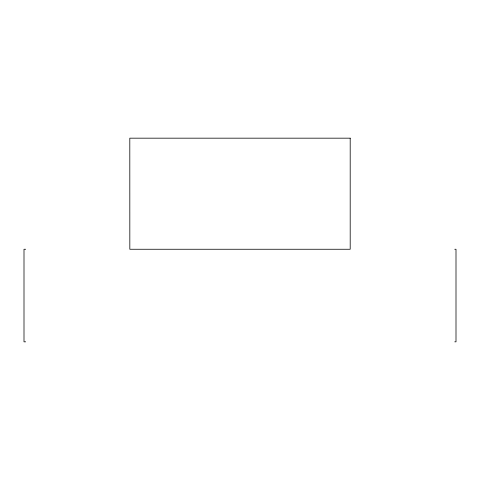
<?xml version="1.0" encoding="UTF-8"?>
<svg xmlns="http://www.w3.org/2000/svg" width="480" height="480" viewBox="0 0 480 480"><rect width="100%" height="100%" fill="white"/><g stroke="black" fill="none" stroke-linecap="round" stroke-linejoin="round"><path stroke-width="0.72" d="M25.68 249.258L24 249.258L24 341.826L25.68 341.826M454.758 249.258L456 249.258L456 341.826L454.758 341.826M350.196 138.174L129.804 138.174L129.828 249.258L350.196 249.258L350.196 138.174"/></g></svg>
